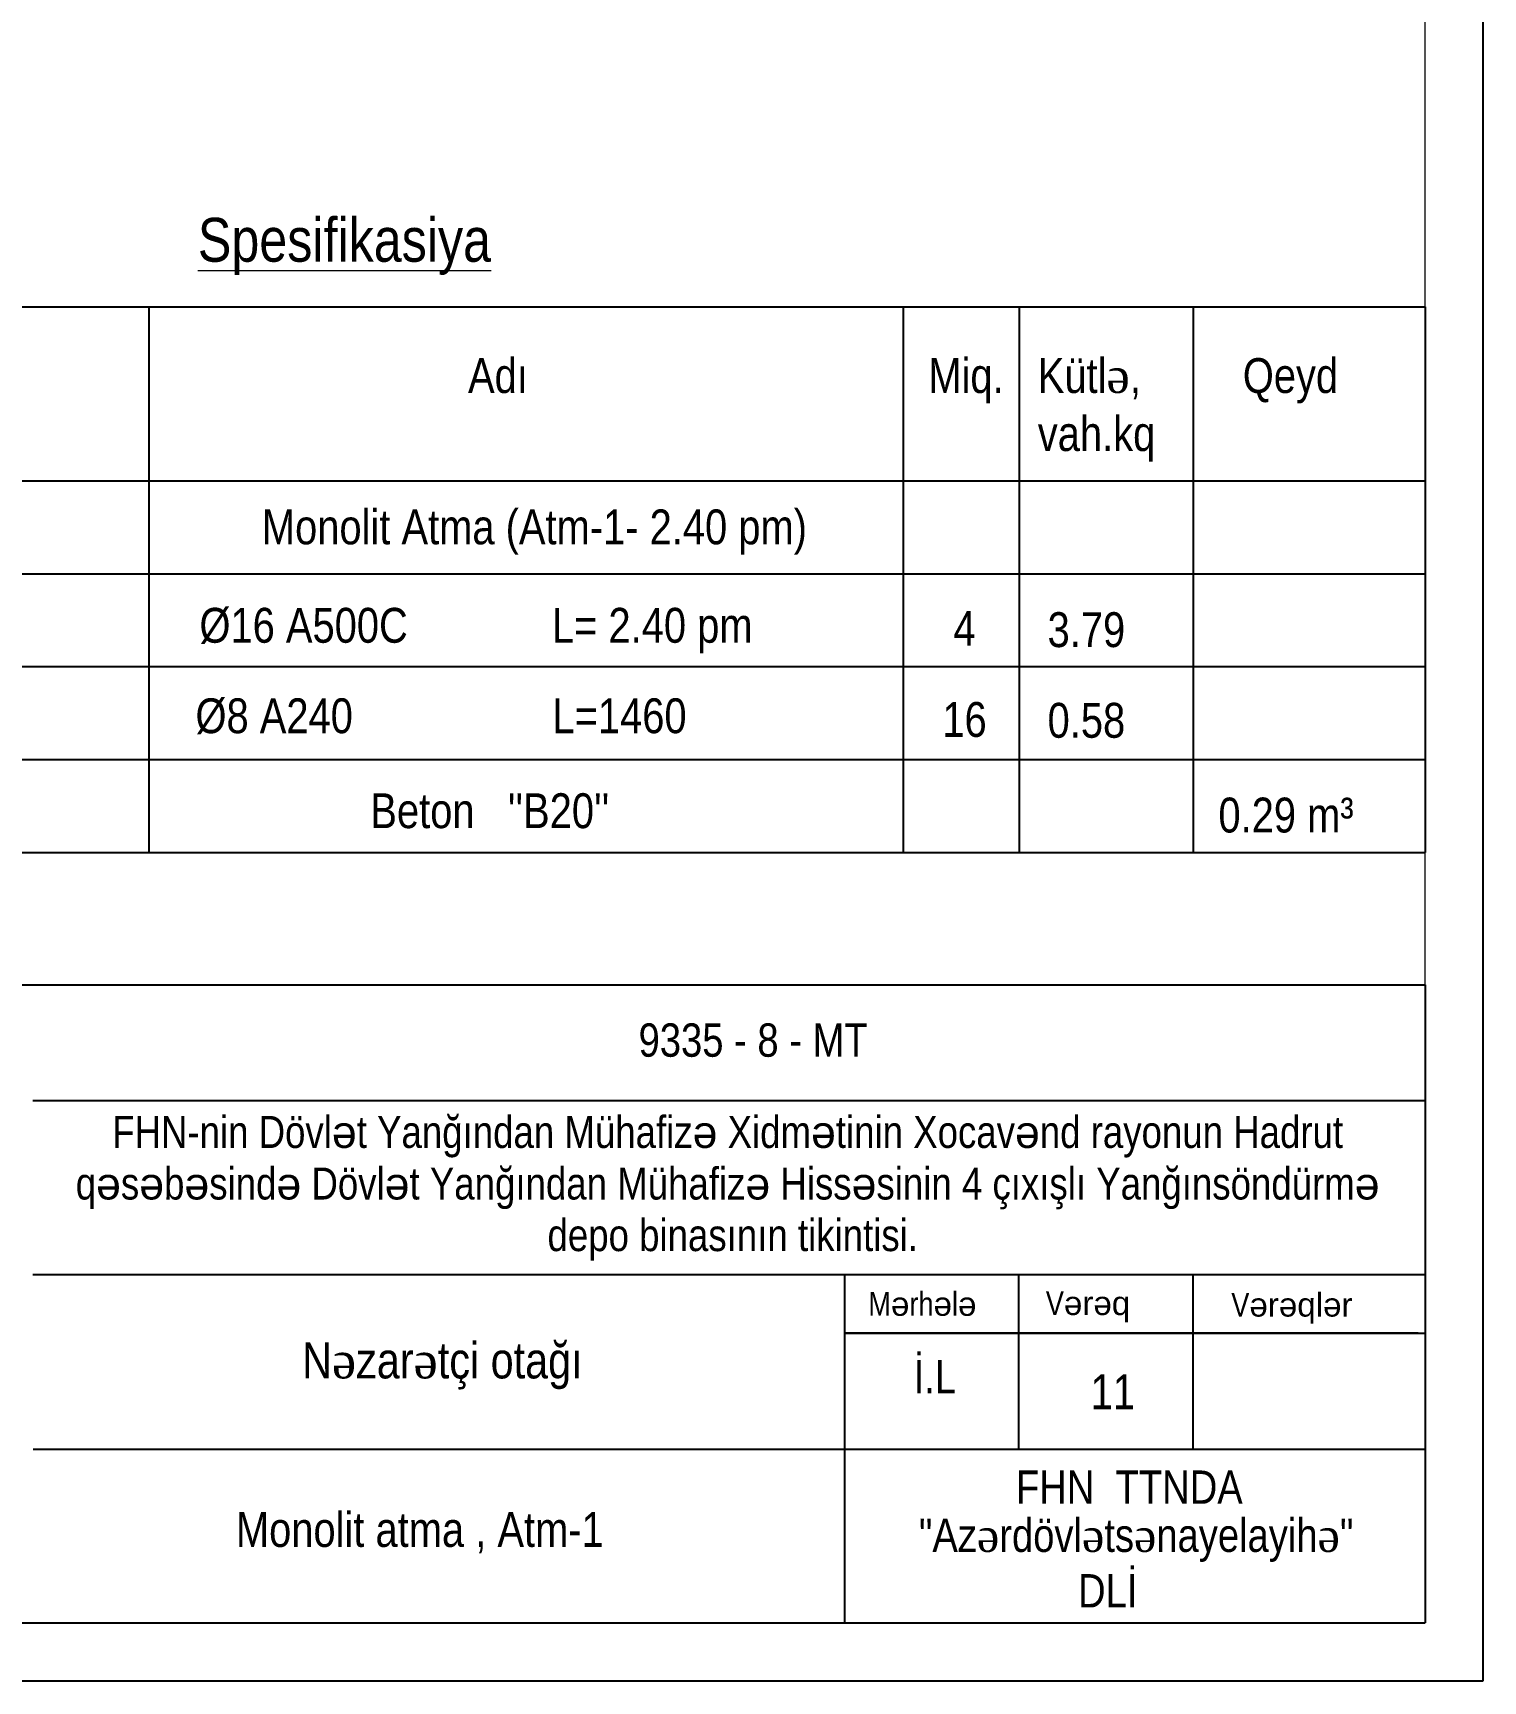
# Model space of a CAD drawing. Header units: millimetres. Extents: x 806395 to 1617731, y -246149 to 193681.
# Drawn here: x 1605214 to 1617712, y -246149 to -231948 of the extents above; entities that cross this region are included whole.
import ezdxf

# ---------------------------------------------------------------- set-up
doc = ezdxf.new("R2010")
doc.units = ezdxf.units.MM
doc.layers.add('0_Ном._пера__7', color=7, linetype='Continuous', lineweight=25)
doc.layers.add('перегородка_Ном._пера__1', color=7, linetype='Continuous', lineweight=5)
doc.styles.add('style6', font='ARIALN.TTF', dxfattribs={"height": 300})

# ---------------------------------------------------------------- blocks, each defined once
blk = doc.blocks.new('vververvg')
at = {"color": 0, "lineweight": 25}
for p, q in [((1617734, -20955), (1617734, -50629)), ((1617734, -50629), (1575731, -50629))]:
    blk.add_line(p, q, dxfattribs=at)
at = {"color": 0, "lineweight": 5, "ltscale": 15}
blk.add_line((1617212, -50106), (1617212, -21477), dxfattribs=at)
at = {"lineweight": 25, "ltscale": 15}
for p, q in [((1597882, -44361), (1617212, -44361)), ((1617212, -44361), (1617212, -50106)), ((1604674, -45402), (1617213, -45402)), ((1604674, -46969), (1617211, -46969)), ((1611988, -50106), (1611988, -46964)), ((1613550, -46975), (1613550, -48543)), ((1615122, -46972), (1615122, -48538)), ((1617150, -47496), (1611988, -47496)), ((1611988, -47496), (1617212, -47496)), ((1604678, -48542), (1617205, -48542))]:
    blk.add_line(p, q, dxfattribs=at)
at = {"lineweight": 5, "ltscale": 15}
blk.add_line((1617212, -44361), (1617212, -44361), dxfattribs=at)
at = {"color": 0, "lineweight": 25, "ltscale": 15}
blk.add_line((1577821, -50106), (1617212, -50106), dxfattribs=at)
at = {"lineweight": 25, "attachment_point": 1, "style": 'style6'}
for s, insert, char_height, width in [('M{\\fArial|b0|i0|c0|p34;ə}rh{\\fArial|b0|i0|c0|p34;ə}l{\\fArial|b0|i0|c0|p34;ə}', (1612199, -47127), 213.61, 6455.66), ('V{\\fArial|b0|i0|c0|p34;ə\\fArial|b0|i0|c238|p34;r\\fArial|b0|i0|c0|p34;ə\\fArial|b0|i0|c238|p34;q}', (1613797, -47120), 213.61, 6455.66), ('V{\\fArial|b0|i0|c0|p34;ə\\fArial|b0|i0|c238|p34;r\\fArial|b0|i0|c0|p34;ə\\fArial|b0|i0|c238|p34;ql\\fArial|b0|i0|c0|p34;ə\\fArial|b0|i0|c238|p34;r}', (1615467, -47134), 213.615, 6455.66), ('{\\fArial Narrow|b0|i0|c238|p34;İ}.L{\\fArial Narrow|b0|i0|c186|p34;      }', (1612607, -47738), 300, 10555.18)]:
    blk.add_mtext(s, dxfattribs=dict(at, insert=insert, char_height=char_height, width=width))
at = {"color": 0, "insert": (1607100, -47579), "char_height": 325.066, "attachment_point": 1, "style": 'style6'}
blk.add_mtext_dynamic_manual_height_columns('N{\\fTimes New Roman|b0|i0|c0|p18;ə\\fArial Narrow|b0|i0|c238|p34;zar\\fTimes New Roman|b0|i0|c0|p18;ə\\fArial Narrow|b0|i0|c238|p34;tçi otağı}', width=9709.14, gutter_width=1, heights=[0], dxfattribs=at)
at = {"ltscale": 15, "insert": (1613146, -48733), "char_height": 300, "attachment_point": 1, "style": 'style6'}
blk.add_mtext('  {\\fArial Narrow|b0|i0|c238|p34;  FHN  TTNDA}', dxfattribs=at)
at = {"lineweight": 25, "ltscale": 15, "insert": (1612654, -49166), "char_height": 300, "width": 9056.29, "attachment_point": 1, "style": 'style6'}
blk.add_mtext('"Az{\\fTimes New Roman|b0|i0|c238|p18;ə}rdövl{\\fTimes New Roman|b0|i0|c238|p18;ə}ts{\\fTimes New Roman|b0|i0|c238|p18;ə}nayelayih{\\fTimes New Roman|b0|i0|c238|p18;ə}"\\P               DL{\\fArial Narrow|b0|i0|c238|p34;İ}', dxfattribs=at)
at = {"layer": '0_Ном._пера__7', "linetype": 'Continuous', "insert": (1610932, -46193), "char_height": 287.847, "width": 13776.74, "attachment_point": 5, "line_spacing_factor": 0.967685, "style": 'style6'}
blk.add_mtext('{\\fArial Narrow|b0|i0|c238|p34;FHN-nin Dövl\\fArial|b0|i0|c238|p38;ə\\fArial Narrow|b0|i0|c238|p34;t Yanğından Mühafiz\\fArial|b0|i0|c238|p38;ə\\fArial Narrow|b0|i0|c238|p34; Xidm\\fArial|b0|i0|c238|p38;ə\\fArial Narrow|b0|i0|c238|p34;tinin} {\\fArial Narrow|b0|i0|c238|p34;Xocav\\fArial|b0|i0|c238|p38;ə\\fArial Narrow|b0|i0|c238|p34;nd rayonun Hadrut\\Pq\\fArial|b0|i0|c238|p38;ə\\fArial Narrow|b0|i0|c238|p34;s\\fArial|b0|i0|c238|p38;ə\\fArial Narrow|b0|i0|c238|p34;b\\fArial|b0|i0|c238|p38;ə\\fArial Narrow|b0|i0|c238|p34;sind\\fArial|b0|i0|c238|p38;ə\\fArial Narrow|b0|i0|c238|p34; Dövl\\fArial|b0|i0|c238|p38;ə\\fArial Narrow|b0|i0|c238|p34;t Yanğından Mühafiz\\fArial|b0|i0|c238|p38;ə\\fArial Narrow|b0|i0|c238|p34; Hiss\\fArial|b0|i0|c238|p38;ə\\fArial Narrow|b0|i0|c238|p34;sinin 4 çıxışlı Yanğınsöndürm\\fArial|b0|i0|c238|p38;ə\\P\\fArial Narrow|b0|i0|c238|p34; depo binasının tikintisi}.', dxfattribs=at)
at = {"layer": 'перегородка_Ном._пера__1', "linetype": 'Continuous', "insert": (1610130, -44708), "char_height": 300, "attachment_point": 1, "style": 'style6'}
blk.add_mtext('{\\fArial Narrow|b0|i0|c238|p34;9335} -{\\fArial Narrow|b0|i0|c238|p34; 8 }- {\\fArial Narrow|b0|i0|c238|p34;MT}', dxfattribs=at)

msp = doc.modelspace()

# ---------------------------------------------------------------- linework, layer by layer
for p, q in [((1598713.398, -234308.259), (1617213.398, -234308.259)), ((1606213.398, -234308.259), (1606213.398, -239008.259)), ((1612713.398, -234308.259), (1612713.398, -239008.259)), ((1613713.398, -234308.259), (1613713.398, -239008.259)), ((1615213.398, -234308.259), (1615213.398, -239008.259)), ((1617213.398, -234308.259), (1617213.398, -239008.259)), ((1598713.398, -235808.259), (1617213.398, -235808.259)), ((1598713.398, -236608.259), (1617213.398, -236608.259)), ((1598713.398, -237408.259), (1617213.398, -237408.259)), ((1598713.398, -237408.259), (1617213.398, -237408.259)), ((1598713.398, -238208.259), (1617213.398, -238208.259)), ((1598713.398, -239008.259), (1617213.398, -239008.259))]:
    msp.add_line(p, q)

# ---------------------------------------------------------------- block references
at = {"xscale": 0.9571006380484487, "yscale": 0.9571006380484487, "zscale": 0.9571006380484487}
msp.add_blockref('vververvg', (69377.349, -197692.07), dxfattribs=at)

# ---------------------------------------------------------------- texts
at = {"color": 7, "lineweight": 5, "ltscale": 15, "insert": (1606635.389, -233541.186), "char_height": 377.9622, "attachment_point": 1, "style": 'style6'}
msp.add_mtext_dynamic_manual_height_columns('{\\fArial Narrow|b0|i0|c238|p34;\\LSpesifikasiya}', width=1101.68421, gutter_width=3519.639, heights=[0], dxfattribs=at)
at = {"char_height": 300, "width": 10779.87964, "attachment_point": 1, "style": 'style6'}
for s, insert in [('{\\fArial Narrow|b0|i0|c238|p34;Adı}', (1608963.771, -234750.19)), ('{\\fArial Narrow|b0|i0|c238|p34;Miq.}', (1612930.786, -234750.19)), ('{\\fArial Narrow|b0|i0|c238|p34;Kütl\\fTimes New Roman|b0|i0|c238|p18;ə\\fArial Narrow|b0|i0|c238|p34;,\\Pvah.kq}', (1613874.575, -234750.19)), ('{\\fArial Narrow|b0|i0|c238|p34;Qeyd}', (1615641.265, -234750.19))]:
    msp.add_mtext(s, dxfattribs=dict(at, insert=insert))
at = {"color": 0, "lineweight": 0, "char_height": 300, "width": 17201.18242, "attachment_point": 2, "style": 'style6'}
for s, insert in [('       Monolit {\\fArial Narrow|b0|i0|c238|p34;Atma (Atm-1- }2{\\fArial Narrow|b0|i0|c238|p34;.}4{\\fArial Narrow|b0|i0|c238|p34;0 pm)}', (1609201.49, -236054.153)), ('{\\fArial Narrow|b0|i0|c238|p34;                           %%C16} {\\fArial Narrow|b0|i0|c238|p34;A500C}  {\\fArial Narrow|b0|i0|c238|p34;           L= }2{\\fArial Narrow|b0|i0|c238|p34;.}4{\\fArial Narrow|b0|i0|c238|p34;0 pm}', (1607742.509, -236902.027)), ('{\\fArial Narrow|b0|i0|c238|p34;4}', (1613243.117, -236928.756)), ('3.79', (1614293.388, -236939.479)), ('\\pxt19;{\\fArial Narrow|b0|i0|c238|p34;                          %%C}8{\\fArial Narrow|b0|i0|c238|p34; A240   }   {\\fArial Narrow|b0|i0|c238|p34;            L=}1460', (1607488.979, -237681.504)), ('16', (1613243.117, -237713.318)), ('0.58', (1614293.388, -237720.672)), ("{\\fArial Narrow|b0|i0|c238|p34;Beton}  {\\fArial Narrow|b0|i0|c238|p34; }''{\\fArial Narrow|b0|i0|c238|p34;B}20''", (1609151.699, -238499.777, 52.59))]:
    msp.add_mtext(s, dxfattribs=dict(at, insert=insert))
at = {"ltscale": 3, "insert": (1615431.427, -238537.061), "char_height": 300, "width": 1804.99334, "attachment_point": 1, "style": 'style6'}
msp.add_mtext('{\\fArial Narrow|b0|i0|c238|p34;0.}29{\\fArial Narrow|b0|i0|c238|p34; m}³', dxfattribs=at)
at = {"lineweight": 15, "ltscale": 20, "insert": (1614329.912, -243506.224), "char_height": 300, "attachment_point": 1, "style": 'style6'}
msp.add_mtext_dynamic_manual_height_columns('11', width=1446.36858, gutter_width=1500, heights=[0], dxfattribs=at)
at = {"lineweight": 40, "insert": (1606485.327, -244692.773), "char_height": 300, "width": 11020.69961, "attachment_point": 1, "style": 'style6'}
msp.add_mtext('{\\fArial Narrow|b0|i0|c238|p34;     Monolit atma , Atm-1\\P    }', dxfattribs=at)

doc.saveas('drawing.dxf')
